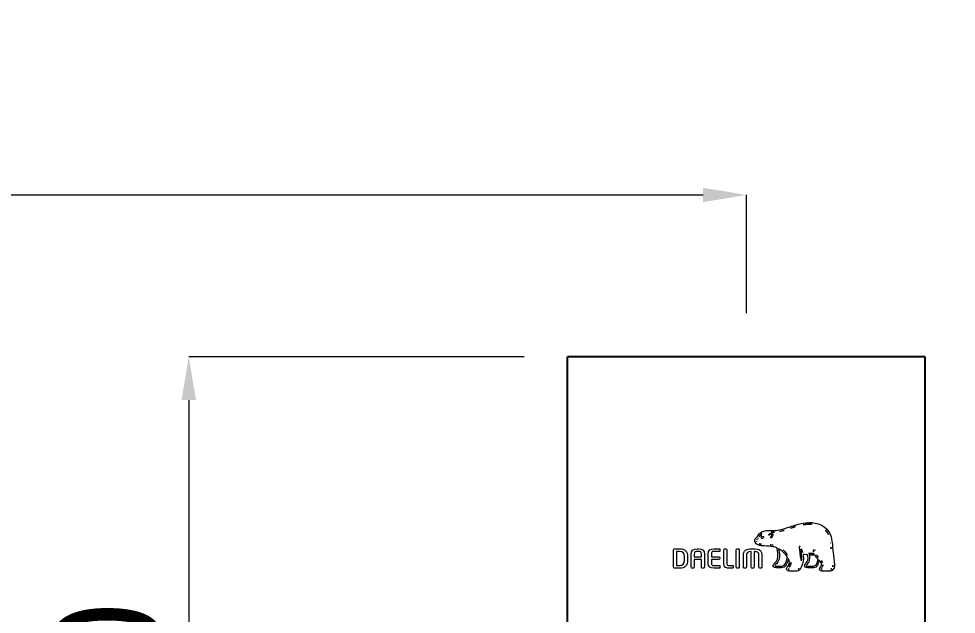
# Model space of a CAD drawing. Extents: x 16296680691 to 16296681342, y -37409617466 to -37409616989.
# Drawn here: x 16296681136.8 to 16296681223.3, y -37409617130.5 to -37409617075.6 of the extents above; entities that cross this region are included whole.
import ezdxf

# ---------------------------------------------------------------- set-up
doc = ezdxf.new("R2010")
doc.units = 0
doc.header["$LTSCALE"] = 10
doc.header["$MEASUREMENT"] = 0
doc.header["$PDMODE"] = 3
doc.header["$PDSIZE"] = -10
doc.layers.get('0').update_dxf_attribs({"linetype": 'CONTINUOUS'})
doc.layers.get('DEFPOINTS').update_dxf_attribs({"linetype": 'CONTINUOUS'})
doc.layers.add('1', color=7, linetype='CONTINUOUS')
doc.layers.add('레이어 1', color=7, linetype='CONTINUOUS', lineweight=0)
doc.styles.add('Daelim Dimension', font='')
doc.styles.get('Daelim Dimension').set_extended_font_data('NanumGothic')
doc.dimstyles.new('DEFAULT', dxfattribs={"dimscale": 2, "dimtxt": 2, "dimasz": 2, "dimexe": 0, "dimexo": 2, "dimgap": 1, "dimtad": 1, "dimdec": 1, "dimzin": 9, "dimdsep": 46, "dimtxsty": 'Daelim Dimension', "dimcen": 0.5, "dimclrd": 252, "dimclre": 252, "dimclrt": 3, "dimadec": 1, "dimazin": 0, "dimtfac": 1, "dimtdec": 1, "dimtix": 1, "dimtmove": 0, "dimatfit": 3, "dimfxl": 1, "dimtolj": 1, "dimtzin": 1, "dimlwd": 9, "dimlwe": 9, "dimarcsym": 0})

# ---------------------------------------------------------------- blocks, each defined once
blk = doc.blocks.new('*D6')
at = {"color": 5, "lineweight": 9, "transparency": 16777216}
for p, q in [((16296680790.515181, -37409617102.749153), (16296680790.515181, -37409617091.827492)), ((16296680794.515181, -37409617091.827492), (16296681199.94532, -37409617091.827492)), ((16296681203.94532, -37409617102.749153), (16296681203.94532, -37409617091.827492))]:
    blk.add_line(p, q, dxfattribs=at)
at = {"color": 5, "transparency": 16777216}
for points in [[(16296680794.515181, -37409617091.160828), (16296680794.515181, -37409617092.494164), (16296680790.515181, -37409617091.827492)], [(16296681199.94532, -37409617091.160828), (16296681199.94532, -37409617092.494164), (16296681203.94532, -37409617091.827492)]]:
    blk.add_solid(points, dxfattribs=at)
at = {"layer": 'DEFPOINTS', "color": 0, "transparency": 16777216}
for p in [(16296681203.94532, -37409617091.827492), (16296680790.515181, -37409617106.749153), (16296681203.94532, -37409617106.749153)]:
    blk.add_point(p, dxfattribs=at)
at = {"color": 7, "transparency": 16777216, "insert": (16296680997.230249, -37409617084.384003), "char_height": 10, "attachment_point": 5, "style": 'Daelim Dimension'}
blk.add_mtext('\\A1;440~590', dxfattribs=at)
blk = doc.blocks.new('*D7')
at = {"color": 5, "lineweight": 9, "transparency": 16777216}
for p, q in [((16296680728.407249, -37409617155.899147), (16296680728.407249, -37409617069.609711)), ((16296680732.407249, -37409617069.609711), (16296681262.053249, -37409617069.609711)), ((16296681266.053249, -37409617155.899147), (16296681266.053249, -37409617069.609711))]:
    blk.add_line(p, q, dxfattribs=at)
at = {"color": 5, "transparency": 16777216}
for points in [[(16296680732.407249, -37409617068.943047), (16296680732.407249, -37409617070.276367), (16296680728.407249, -37409617069.609711)], [(16296681262.053249, -37409617068.943047), (16296681262.053249, -37409617070.276367), (16296681266.053249, -37409617069.609711)]]:
    blk.add_solid(points, dxfattribs=at)
at = {"layer": 'DEFPOINTS', "color": 0, "transparency": 16777216}
for p in [(16296681266.053249, -37409617069.609711), (16296680728.407249, -37409617159.899147), (16296681266.053249, -37409617159.899147)]:
    blk.add_point(p, dxfattribs=at)
at = {"color": 7, "transparency": 16777216, "insert": (16296680997.230249, -37409617062.166222), "char_height": 10, "attachment_point": 5, "style": 'Daelim Dimension'}
blk.add_mtext('\\A1;640', dxfattribs=at)
blk = doc.blocks.new('*D11')
at = {"color": 5, "lineweight": 9, "transparency": 16777216}
for p, q in [((16296681183.44533, -37409617106.74917), (16296681152.47415, -37409617106.74917)), ((16296681152.47415, -37409617110.74917), (16296681152.47415, -37409617162.74917)), ((16296681262.05325, -37409617166.74917), (16296681152.47415, -37409617166.74917))]:
    blk.add_line(p, q, dxfattribs=at)
at = {"color": 5, "transparency": 16777216}
for points in [[(16296681151.80749, -37409617110.74917), (16296681153.14082, -37409617110.74917), (16296681152.47415, -37409617106.74917)], [(16296681151.80749, -37409617162.74917), (16296681153.14082, -37409617162.74917), (16296681152.47415, -37409617166.74917)]]:
    blk.add_solid(points, dxfattribs=at)
at = {"layer": 'DEFPOINTS', "color": 0, "transparency": 16777216}
for p in [(16296681187.44533, -37409617106.74917), (16296681152.47415, -37409617166.74917), (16296681266.05325, -37409617166.74917)]:
    blk.add_point(p, dxfattribs=at)
at = {"color": 7, "transparency": 16777216, "insert": (16296681145.03065, -37409617136.74916), "char_height": 10, "attachment_point": 5, "rotation": 90, "style": 'Daelim Dimension'}
blk.add_mtext('\\A1;60', dxfattribs=at)

msp = doc.modelspace()

# ---------------------------------------------------------------- linework, layer by layer
at = {"color": 7}
msp.add_line((16296681207.151199, -37409617126.226288), (16296681207.151199, -37409617126.226288), dxfattribs=at)
at = {"layer": '1'}
for p, q in [((16296681220.44532, -37409617106.749153), (16296681187.44532, -37409617106.749153)), ((16296681187.44532, -37409617158.684151), (16296681187.44532, -37409617106.749153)), ((16296681220.44532, -37409617158.684151), (16296681220.44532, -37409617106.749153))]:
    msp.add_line(p, q, dxfattribs=at)
at = {"layer": '레이어 1', "color": 7}
for points, knots in [([(16296681212.067711, -37409617125.852303), (16296681212.06752, -37409617125.85096), (16296681211.95705, -37409617124.883987), (16296681211.95705, -37409617124.883987), (16296681211.916149, -37409617124.595001), (16296681211.91025, -37409617124.440903), (16296681211.90493, -37409617124.304314), (16296681211.90493, -37409617124.304314), (16296681211.877581, -37409617123.922546), (16296681211.877581, -37409617123.922279), (16296681211.819389, -37409617123.399742), (16296681211.65027, -37409617122.977669), (16296681211.374689, -37409617122.669006), (16296681210.77939, -37409617122.00013), (16296681209.85009, -37409617121.993057), (16296681209.175051, -37409617122.104362), (16296681208.761061, -37409617122.172829), (16296681208.365351, -37409617122.307892), (16296681207.982771, -37409617122.438759), (16296681207.982771, -37409617122.438759), (16296681207.97044, -37409617122.443123), (16296681207.97044, -37409617122.443123), (16296681207.67136, -37409617122.545113), (16296681207.331961, -37409617122.661232), (16296681206.998911, -37409617122.732201), (16296681206.770081, -37409617122.78109), (16296681206.483509, -37409617122.783333), (16296681206.23037, -37409617122.784683), (16296681206.23037, -37409617122.784683), (16296681205.97982, -37409617122.787712), (16296681205.97982, -37409617122.787712), (16296681205.49839, -37409617122.799599), (16296681205.170481, -37409617122.966309), (16296681205.00485, -37409617123.282997), (16296681205.00485, -37409617123.282997), (16296681204.997391, -37409617123.296669), (16296681204.997391, -37409617123.296669), (16296681204.96999, -37409617123.344673), (16296681204.929359, -37409617123.385429), (16296681204.89299, -37409617123.421913), (16296681204.85289, -37409617123.462303), (16296681204.807711, -37409617123.507622), (16296681204.773199, -37409617123.566261), (16296681204.738569, -37409617123.624992), (16296681204.7211, -37409617123.684517), (16296681204.7211, -37409617123.742973), (16296681204.7211, -37409617123.792137), (16296681204.733431, -37409617123.840408), (16296681204.75819, -37409617123.886528), (16296681204.860531, -37409617124.079788), (16296681205.15247, -37409617124.18409), (16296681205.326679, -37409617124.196533), (16296681205.326679, -37409617124.196533), (16296681205.58313, -37409617124.212608), (16296681205.589251, -37409617124.21315), (16296681205.84565, -37409617124.227623), (16296681206.1968, -37409617124.247917), (16296681206.40181, -37409617124.284119), (16296681206.521681, -37409617124.305313), (16296681206.657909, -37409617124.348297), (16296681206.7834, -37409617124.407387), (16296681206.792339, -37409617124.439919), (16296681206.8575, -37409617124.729622), (16296681206.8575, -37409617125.085732), (16296681206.8575, -37409617125.085732), (16296681206.854731, -37409617125.198723), (16296681206.854731, -37409617125.198723), (16296681206.835831, -37409617125.574226), (16296681206.672119, -37409617125.705437), (16296681206.55216, -37409617125.801453), (16296681206.540001, -37409617125.811012), (16296681206.4331, -37409617125.899773), (16296681206.425409, -37409617126.006577), (16296681206.41996, -37409617126.067009), (16296681206.43725, -37409617126.12207), (16296681206.473949, -37409617126.161659), (16296681206.51372, -37409617126.204567), (16296681206.57419, -37409617126.226288), (16296681206.653351, -37409617126.226288), (16296681206.653351, -37409617126.226288), (16296681207.17428, -37409617126.226288), (16296681207.17428, -37409617126.226288), (16296681207.56419, -37409617126.226288), (16296681207.75708, -37409617125.80645), (16296681207.81576, -37409617125.413139), (16296681207.81576, -37409617125.413139), (16296681207.816971, -37409617125.357819), (16296681207.816971, -37409617125.357819), (16296681207.816971, -37409617125.357819), (16296681207.833059, -37409617125.385529), (16296681207.833059, -37409617125.385529), (16296681207.88306, -37409617125.496811), (16296681207.913151, -37409617125.629807), (16296681207.913151, -37409617125.730019), (16296681207.913151, -37409617125.870628), (16296681207.869619, -37409617125.993446), (16296681207.78693, -37409617126.084969), (16296681207.76606, -37409617126.105621), (16296681207.6618, -37409617126.213676), (16296681207.6618, -37409617126.321571), (16296681207.6618, -37409617126.321571), (16296681207.662729, -37409617126.339363), (16296681207.662729, -37409617126.339363), (16296681207.67753, -37409617126.466827), (16296681207.78067, -37409617126.523773), (16296681207.876499, -37409617126.523773), (16296681207.876499, -37409617126.523773), (16296681208.616791, -37409617126.523773), (16296681208.616791, -37409617126.523773), (16296681208.75042, -37409617126.523773), (16296681208.85692, -37409617126.4636), (16296681208.92535, -37409617126.35009), (16296681209.113741, -37409617126.037331), (16296681209.20919, -37409617125.697662), (16296681209.20919, -37409617125.340843), (16296681209.20919, -37409617125.229462), (16296681209.19869, -37409617125.110573), (16296681209.178129, -37409617124.987228), (16296681209.178129, -37409617124.987228), (16296681209.17635, -37409617124.977386), (16296681209.17635, -37409617124.977386), (16296681209.17635, -37409617124.977386), (16296681209.18618, -37409617124.979446), (16296681209.18618, -37409617124.979446), (16296681209.275249, -37409617124.996696), (16296681209.41853, -37409617125.021553), (16296681209.5956, -37409617125.040672), (16296681209.5956, -37409617125.040672), (16296681209.60075, -37409617125.041313), (16296681209.60075, -37409617125.041313), (16296681209.60075, -37409617125.041313), (16296681209.624571, -37409617125.176987), (16296681209.624571, -37409617125.176987), (16296681209.624571, -37409617125.176987), (16296681209.629801, -37409617125.209183), (16296681209.629801, -37409617125.209709), (16296681209.629801, -37409617125.209709), (16296681209.63686, -37409617125.32975), (16296681209.63686, -37409617125.32975), (16296681209.63686, -37409617125.617851), (16296681209.506001, -37409617125.743156), (16296681209.43565, -37409617125.810371), (16296681209.434669, -37409617125.811272), (16296681209.336519, -37409617125.911018), (16296681209.32589, -37409617125.999519), (16296681209.32589, -37409617125.999519), (16296681209.322491, -37409617126.026703), (16296681209.322491, -37409617126.026703), (16296681209.322491, -37409617126.054497), (16296681209.329639, -37409617126.109016), (16296681209.378269, -37409617126.159248), (16296681209.42108, -37409617126.20385), (16296681209.48736, -37409617126.226288), (16296681209.5755, -37409617126.226288), (16296681209.5755, -37409617126.226288), (16296681210.15221, -37409617126.226288), (16296681210.15221, -37409617126.226288), (16296681210.50247, -37409617126.226288), (16296681210.607901, -37409617125.780968), (16296681210.6504, -37409617125.53141), (16296681210.6504, -37409617125.53141), (16296681210.65237, -37409617125.505661), (16296681210.65237, -37409617125.505661), (16296681210.65237, -37409617125.505661), (16296681210.666229, -37409617125.524521), (16296681210.666229, -37409617125.524521), (16296681210.74699, -37409617125.627678), (16296681210.817829, -37409617125.742363), (16296681210.851919, -37409617125.81369), (16296681210.86985, -37409617125.850777), (16296681210.879499, -37409617125.891983), (16296681210.879499, -37409617125.933281), (16296681210.879499, -37409617125.933281), (16296681210.866449, -37409617126.016762), (16296681210.866449, -37409617126.016762), (16296681210.852949, -37409617126.06208), (16296681210.82202, -37409617126.103828), (16296681210.791771, -37409617126.144234), (16296681210.747379, -37409617126.201881), (16296681210.70162, -37409617126.261688), (16296681210.70162, -37409617126.334267), (16296681210.70162, -37409617126.334267), (16296681210.70591, -37409617126.374222), (16296681210.70591, -37409617126.374222), (16296681210.727011, -37409617126.470573), (16296681210.80509, -37409617126.523773), (16296681210.925619, -37409617126.523773), (16296681210.925619, -37409617126.523773), (16296681211.66663, -37409617126.523773), (16296681211.66663, -37409617126.523773), (16296681211.682899, -37409617126.523773), (16296681211.8277, -37409617126.520187), (16296681211.94113, -37409617126.397453), (16296681212.031679, -37409617126.299423), (16296681212.075661, -37409617126.164597), (16296681212.075661, -37409617125.985657), (16296681212.075661, -37409617125.985657), (16296681212.067789, -37409617125.852928), (16296681212.067711, -37409617125.852303)], [0, 0, 0, 0, 1, 1, 1, 2, 2, 2, 3, 3, 3, 4, 4, 4, 5, 5, 5, 6, 6, 6, 7, 7, 7, 8, 8, 8, 9, 9, 9, 10, 10, 10, 11, 11, 11, 12, 12, 12, 13, 13, 13, 14, 14, 14, 15, 15, 15, 16, 16, 16, 17, 17, 17, 18, 18, 18, 19, 19, 19, 20, 20, 20, 21, 21, 21, 22, 22, 22, 23, 23, 23, 24, 24, 24, 25, 25, 25, 26, 26, 26, 27, 27, 27, 28, 28, 28, 29, 29, 29, 30, 30, 30, 31, 31, 31, 32, 32, 32, 33, 33, 33, 34, 34, 34, 35, 35, 35, 36, 36, 36, 37, 37, 37, 38, 38, 38, 39, 39, 39, 40, 40, 40, 41, 41, 41, 42, 42, 42, 43, 43, 43, 44, 44, 44, 45, 45, 45, 46, 46, 46, 47, 47, 47, 48, 48, 48, 49, 49, 49, 50, 50, 50, 51, 51, 51, 52, 52, 52, 53, 53, 53, 54, 54, 54, 55, 55, 55, 56, 56, 56, 57, 57, 57, 58, 58, 58, 59, 59, 59, 60, 60, 60, 61, 61, 61, 62, 62, 62, 63, 63, 63, 64, 64, 64, 65, 65, 65, 66, 66, 66, 66]), ([(16296681205.314079, -37409617123.351547), (16296681205.314079, -37409617123.351547), (16296681205.421881, -37409617123.302849), (16296681205.55542, -37409617123.354332), (16296681205.55542, -37409617123.354332), (16296681205.57196, -37409617123.361397), (16296681205.550421, -37409617123.391869), (16296681205.48539, -37409617123.479286), (16296681205.421301, -37409617123.498154), (16296681205.421301, -37409617123.498154), (16296681205.421301, -37409617123.498154), (16296681205.374861, -37409617123.514503), (16296681205.348761, -37409617123.482857), (16296681205.296021, -37409617123.421013), (16296681205.29442, -37409617123.384987), (16296681205.29442, -37409617123.384987), (16296681205.29442, -37409617123.384987), (16296681205.28896, -37409617123.358261), (16296681205.314079, -37409617123.351547)], [0, 0, 0, 0, 1, 1, 1, 2, 2, 2, 3, 3, 3, 4, 4, 4, 5, 5, 5, 6, 6, 6, 6]), ([(16296681206.025459, -37409617123.153313), (16296681206.009319, -37409617123.170914), (16296681206.00807, -37409617123.200233), (16296681206.025459, -37409617123.215691), (16296681206.04208, -37409617123.230713), (16296681206.07091, -37409617123.226784), (16296681206.08699, -37409617123.209084), (16296681206.095579, -37409617123.200233), (16296681206.184071, -37409617123.0952), (16296681206.26041, -37409617123.148918), (16296681206.28829, -37409617123.168953), (16296681206.29982, -37409617123.197357), (16296681206.295719, -37409617123.2341), (16296681206.28919, -37409617123.293007), (16296681206.23811, -37409617123.359871), (16296681206.2024, -37409617123.382759), (16296681206.182421, -37409617123.394913), (16296681206.169241, -37409617123.421013), (16296681206.178711, -37409617123.442108), (16296681206.188101, -37409617123.463112), (16296681206.214821, -37409617123.469383), (16296681206.236271, -37409617123.459358), (16296681206.30018, -37409617123.428787), (16296681206.38077, -37409617123.326714), (16296681206.3918, -37409617123.231506), (16296681206.39913, -37409617123.165192), (16296681206.36937, -37409617123.111023), (16296681206.31636, -37409617123.074471), (16296681206.2024, -37409617122.993568), (16296681206.073231, -37409617123.101807), (16296681206.025459, -37409617123.153313)], [0, 0, 0, 0, 1, 1, 1, 2, 2, 2, 3, 3, 3, 4, 4, 4, 5, 5, 5, 6, 6, 6, 7, 7, 7, 8, 8, 8, 9, 9, 9, 10, 10, 10, 10]), ([(16296681206.01088, -37409617123.232231), (16296681206.01088, -37409617123.232231), (16296681206.01088, -37409617123.232231), (16296681206.01088, -37409617123.232231), (16296681206.01088, -37409617123.232231), (16296681206.01088, -37409617123.232231), (16296681206.01088, -37409617123.232231)], [0, 0, 0, 0, 1, 1, 1, 2, 2, 2, 2]), ([(16296681197.7721, -37409617124.46727), (16296681197.595869, -37409617124.46727), (16296681197.36727, -37409617124.478088), (16296681197.292299, -37409617124.49015), (16296681197.24542, -37409617124.498016), (16296681197.215361, -37409617124.533058), (16296681197.215361, -37409617124.579361), (16296681197.215361, -37409617124.579361), (16296681197.215361, -37409617126.156212), (16296681197.215361, -37409617126.156212), (16296681197.215361, -37409617126.204742), (16296681197.245701, -37409617126.238899), (16296681197.29458, -37409617126.245689), (16296681197.36548, -37409617126.257477), (16296681197.593349, -37409617126.268211), (16296681197.7721, -37409617126.268211), (16296681198.26416, -37409617126.268211), (16296681198.524151, -37409617126.010246), (16296681198.524151, -37409617125.522469), (16296681198.524151, -37409617125.522469), (16296681198.524151, -37409617125.212837), (16296681198.524151, -37409617125.212837), (16296681198.524151, -37409617124.72506), (16296681198.26416, -37409617124.46727), (16296681197.7721, -37409617124.46727)], [0, 0, 0, 0, 1, 1, 1, 2, 2, 2, 3, 3, 3, 4, 4, 4, 5, 5, 5, 6, 6, 6, 7, 7, 7, 8, 8, 8, 8]), ([(16296681199.530331, -37409617124.46727), (16296681199.530331, -37409617124.46727), (16296681199.39275, -37409617124.46727), (16296681199.39275, -37409617124.46727), (16296681199.01688, -37409617124.46727), (16296681198.8493, -37409617124.623596), (16296681198.8493, -37409617124.974358), (16296681198.8493, -37409617124.974358), (16296681198.8493, -37409617126.174278), (16296681198.8493, -37409617126.174278), (16296681198.8493, -37409617126.216469), (16296681198.883591, -37409617126.252197), (16296681198.924049, -37409617126.252197), (16296681198.924049, -37409617126.252197), (16296681199.055321, -37409617126.252197), (16296681199.055321, -37409617126.252197), (16296681199.101839, -37409617126.252197), (16296681199.12969, -37409617126.2127), (16296681199.12969, -37409617126.174278), (16296681199.12969, -37409617126.174278), (16296681199.12969, -37409617125.484749), (16296681199.12969, -37409617125.457848), (16296681199.12969, -37409617125.457848), (16296681199.7932, -37409617125.457848), (16296681199.7932, -37409617125.457848), (16296681199.7932, -37409617125.484749), (16296681199.7932, -37409617126.174278), (16296681199.7932, -37409617126.174278), (16296681199.7932, -37409617126.217262), (16296681199.827101, -37409617126.252197), (16296681199.86886, -37409617126.252197), (16296681199.86886, -37409617126.252197), (16296681199.99852, -37409617126.252197), (16296681199.99852, -37409617126.252197), (16296681200.04397, -37409617126.252197), (16296681200.07456, -37409617126.211899), (16296681200.07456, -37409617126.174278), (16296681200.07456, -37409617126.174278), (16296681200.07456, -37409617124.974358), (16296681200.07456, -37409617124.974358), (16296681200.07456, -37409617124.623596), (16296681199.906651, -37409617124.46727), (16296681199.530331, -37409617124.46727)], [0, 0, 0, 0, 1, 1, 1, 2, 2, 2, 3, 3, 3, 4, 4, 4, 5, 5, 5, 6, 6, 6, 7, 7, 7, 8, 8, 8, 9, 9, 9, 10, 10, 10, 11, 11, 11, 12, 12, 12, 13, 13, 13, 14, 14, 14, 14]), ([(16296681200.431141, -37409617124.925819), (16296681200.431141, -37409617124.925819), (16296681200.431141, -37409617125.809128), (16296681200.431141, -37409617125.809128), (16296681200.431141, -37409617126.118134), (16296681200.607639, -37409617126.268211), (16296681200.97081, -37409617126.268211), (16296681201.131121, -37409617126.268211), (16296681201.34931, -37409617126.265266), (16296681201.43655, -37409617126.257118), (16296681201.435301, -37409617126.257118), (16296681201.478861, -37409617126.252922), (16296681201.478861, -37409617126.252922), (16296681201.478861, -37409617126.252922), (16296681201.491461, -37409617126.251678), (16296681201.491461, -37409617126.251678), (16296681201.491461, -37409617126.251678), (16296681201.491461, -37409617126.015343), (16296681201.491461, -37409617126.015343), (16296681201.491461, -37409617126.015343), (16296681200.972799, -37409617126.015343), (16296681200.972799, -37409617126.015343), (16296681200.712959, -37409617126.015343), (16296681200.712959, -37409617125.942047), (16296681200.712959, -37409617125.809128), (16296681200.712959, -37409617125.809128), (16296681200.712959, -37409617125.481796), (16296681200.712959, -37409617125.45623), (16296681200.739651, -37409617125.45623), (16296681201.410139, -37409617125.45623), (16296681201.410139, -37409617125.45623), (16296681201.45405, -37409617125.45623), (16296681201.48982, -37409617125.421379), (16296681201.48982, -37409617125.378471), (16296681201.48982, -37409617125.378471), (16296681201.48982, -37409617125.290871), (16296681201.48982, -37409617125.290871), (16296681201.48982, -37409617125.247688), (16296681201.45405, -37409617125.212753), (16296681201.410139, -37409617125.212753), (16296681201.410139, -37409617125.212753), (16296681200.739651, -37409617125.212753), (16296681200.712959, -37409617125.212753), (16296681200.712959, -37409617125.187363), (16296681200.712959, -37409617124.925819), (16296681200.712959, -37409617124.925819), (16296681200.712959, -37409617124.793083), (16296681200.712959, -37409617124.719963), (16296681200.972799, -37409617124.719963), (16296681200.972799, -37409617124.719963), (16296681201.491261, -37409617124.722023), (16296681201.491261, -37409617124.722023), (16296681201.491261, -37409617124.722023), (16296681201.491261, -37409617124.487106), (16296681201.491261, -37409617124.487106), (16296681201.491261, -37409617124.487106), (16296681201.43626, -37409617124.481209), (16296681201.43626, -37409617124.481209), (16296681201.334249, -37409617124.472008), (16296681201.10038, -37409617124.46727), (16296681200.97081, -37409617124.46727), (16296681200.607639, -37409617124.46727), (16296681200.431141, -37409617124.617157), (16296681200.431141, -37409617124.925819)], [0, 0, 0, 0, 1, 1, 1, 2, 2, 2, 3, 3, 3, 4, 4, 4, 5, 5, 5, 6, 6, 6, 7, 7, 7, 8, 8, 8, 9, 9, 9, 10, 10, 10, 11, 11, 11, 12, 12, 12, 13, 13, 13, 14, 14, 14, 15, 15, 15, 16, 16, 16, 17, 17, 17, 18, 18, 18, 19, 19, 19, 20, 20, 20, 21, 21, 21, 21]), ([(16296681201.94174, -37409617124.483276), (16296681201.89834, -37409617124.483276), (16296681201.861561, -37409617124.519127), (16296681201.861561, -37409617124.561653), (16296681201.861561, -37409617124.561653), (16296681201.861561, -37409617125.809128), (16296681201.861561, -37409617125.809128), (16296681201.861561, -37409617126.215919), (16296681202.139191, -37409617126.268211), (16296681202.38089, -37409617126.268211), (16296681202.558229, -37409617126.268211), (16296681202.603729, -37409617126.260696), (16296681202.65624, -37409617126.251953), (16296681202.65624, -37409617126.251953), (16296681202.686859, -37409617126.247124), (16296681202.686859, -37409617126.247124), (16296681202.686411, -37409617126.247299), (16296681202.72739, -37409617126.242203), (16296681202.72739, -37409617126.242203), (16296681202.72739, -37409617126.242203), (16296681202.73955, -37409617126.240593), (16296681202.73955, -37409617126.240593), (16296681202.73955, -37409617126.240593), (16296681202.73955, -37409617126.015343), (16296681202.73955, -37409617126.015343), (16296681202.73955, -37409617126.015343), (16296681202.38357, -37409617126.015343), (16296681202.38357, -37409617126.015343), (16296681202.142771, -37409617126.015343), (16296681202.142771, -37409617125.924438), (16296681202.142771, -37409617125.83622), (16296681202.142771, -37409617125.83622), (16296681202.142771, -37409617124.561653), (16296681202.142771, -37409617124.561653), (16296681202.142771, -37409617124.519127), (16296681202.1063, -37409617124.483276), (16296681202.06303, -37409617124.483276), (16296681202.06303, -37409617124.483276), (16296681201.94174, -37409617124.483276), (16296681201.94174, -37409617124.483276)], [0, 0, 0, 0, 1, 1, 1, 2, 2, 2, 3, 3, 3, 4, 4, 4, 5, 5, 5, 6, 6, 6, 7, 7, 7, 8, 8, 8, 9, 9, 9, 10, 10, 10, 11, 11, 11, 12, 12, 12, 13, 13, 13, 13]), ([(16296681203.08757, -37409617124.483276), (16296681203.04073, -37409617124.483276), (16296681203.01276, -37409617124.52198), (16296681203.01276, -37409617124.559334), (16296681203.01276, -37409617124.559334), (16296681203.01276, -37409617126.174278), (16296681203.01276, -37409617126.174278), (16296681203.01276, -37409617126.217262), (16296681203.04637, -37409617126.252197), (16296681203.08757, -37409617126.252197), (16296681203.08757, -37409617126.252197), (16296681203.218611, -37409617126.252197), (16296681203.218611, -37409617126.252197), (16296681203.265539, -37409617126.252197), (16296681203.29356, -37409617126.2127), (16296681203.29356, -37409617126.174278), (16296681203.29356, -37409617126.174278), (16296681203.29356, -37409617124.559334), (16296681203.29356, -37409617124.559334), (16296681203.29356, -37409617124.516701), (16296681203.260719, -37409617124.483276), (16296681203.218611, -37409617124.483276), (16296681203.218611, -37409617124.483276), (16296681203.08757, -37409617124.483276), (16296681203.08757, -37409617124.483276)], [0, 0, 0, 0, 1, 1, 1, 2, 2, 2, 3, 3, 3, 4, 4, 4, 5, 5, 5, 6, 6, 6, 7, 7, 7, 8, 8, 8, 8]), ([(16296681203.671261, -37409617125.18029), (16296681203.671261, -37409617125.18029), (16296681203.671261, -37409617126.174278), (16296681203.671261, -37409617126.174278), (16296681203.671261, -37409617126.217262), (16296681203.70505, -37409617126.252197), (16296681203.746519, -37409617126.252197), (16296681203.746519, -37409617126.252197), (16296681203.87953, -37409617126.252197), (16296681203.87953, -37409617126.252197), (16296681203.92646, -37409617126.252197), (16296681203.954519, -37409617126.2127), (16296681203.954519, -37409617126.174278), (16296681203.954519, -37409617126.174278), (16296681203.954519, -37409617125.20488), (16296681203.954519, -37409617125.20488), (16296681203.954519, -37409617124.777443), (16296681204.02702, -37409617124.73587), (16296681204.388491, -37409617124.734894), (16296681204.388491, -37409617124.761169), (16296681204.388491, -37409617126.174278), (16296681204.388491, -37409617126.174278), (16296681204.388491, -37409617126.218872), (16296681204.42058, -37409617126.252197), (16296681204.463131, -37409617126.252197), (16296681204.463131, -37409617126.252197), (16296681204.593809, -37409617126.252197), (16296681204.593809, -37409617126.252197), (16296681204.64056, -37409617126.252197), (16296681204.668539, -37409617126.2127), (16296681204.668539, -37409617126.174278), (16296681204.668539, -37409617126.174278), (16296681204.668539, -37409617124.765549), (16296681204.668539, -37409617124.737663), (16296681204.83766, -37409617124.738281), (16296681204.95645, -37409617124.752243), (16296681205.02076, -37409617124.816513), (16296681205.08852, -37409617124.884163), (16296681205.101749, -37409617125.010384), (16296681205.101749, -37409617125.20488), (16296681205.101749, -37409617125.20488), (16296681205.101749, -37409617126.174278), (16296681205.101749, -37409617126.174278), (16296681205.101749, -37409617126.216469), (16296681205.136299, -37409617126.252197), (16296681205.177139, -37409617126.252197), (16296681205.177139, -37409617126.252197), (16296681205.31077, -37409617126.252197), (16296681205.31077, -37409617126.252197), (16296681205.357121, -37409617126.252197), (16296681205.385771, -37409617126.2118), (16296681205.385771, -37409617126.174278), (16296681205.385771, -37409617126.174278), (16296681205.385771, -37409617125.18029), (16296681205.385771, -37409617125.18029), (16296681205.385771, -37409617124.577843), (16296681205.172131, -37409617124.475761), (16296681204.530081, -37409617124.475761), (16296681203.8857, -37409617124.475761), (16296681203.671261, -37409617124.577843), (16296681203.671261, -37409617125.18029)], [0, 0, 0, 0, 1, 1, 1, 2, 2, 2, 3, 3, 3, 4, 4, 4, 5, 5, 5, 6, 6, 6, 7, 7, 7, 8, 8, 8, 9, 9, 9, 10, 10, 10, 11, 11, 11, 12, 12, 12, 13, 13, 13, 14, 14, 14, 15, 15, 15, 16, 16, 16, 17, 17, 17, 18, 18, 18, 19, 19, 19, 20, 20, 20, 20]), ([(16296681207.17428, -37409617126.08783), (16296681207.17428, -37409617126.08783), (16296681206.653351, -37409617126.08783), (16296681206.653351, -37409617126.08783), (16296681206.614281, -37409617126.08783), (16296681206.572269, -37409617126.055656), (16296681206.572269, -37409617126.008102), (16296681206.572269, -37409617125.979233), (16296681206.596491, -37409617125.943466), (16296681206.64065, -37409617125.907982), (16296681206.772499, -37409617125.802963), (16296681206.972269, -37409617125.644028), (16296681206.9939, -37409617125.205231), (16296681206.9939, -37409617125.205231), (16296681206.996889, -37409617125.085548), (16296681206.996889, -37409617125.085548), (16296681206.996889, -37409617124.898918), (16296681206.954121, -37409617124.673576), (16296681206.913549, -37409617124.472191), (16296681206.913549, -37409617124.472191), (16296681206.906931, -37409617124.45163), (16296681206.906931, -37409617124.45163), (16296681206.906931, -37409617124.45163), (16296681206.924009, -37409617124.464943), (16296681206.924009, -37409617124.464943), (16296681207.001671, -37409617124.512756), (16296681207.427151, -37409617124.801117), (16296681207.729111, -37409617125.22715), (16296681207.704069, -37409617125.428787), (16296681207.59037, -37409617126.08783), (16296681207.17428, -37409617126.08783)], [0, 0, 0, 0, 1, 1, 1, 2, 2, 2, 3, 3, 3, 4, 4, 4, 5, 5, 5, 6, 6, 6, 7, 7, 7, 8, 8, 8, 9, 9, 9, 10, 10, 10, 10]), ([(16296681208.81665, -37409617124.317627), (16296681208.826851, -37409617124.335243), (16296681209.066669, -37409617124.755363), (16296681209.066669, -37409617125.31179), (16296681209.066669, -37409617125.655037), (16296681208.976471, -37409617125.978867), (16296681208.798599, -37409617126.274208)], [24, 24, 24, 24, 25, 25, 25, 26, 26, 26, 26]), ([(16296681198.24379, -37409617125.522469), (16296681198.24379, -37409617125.860527), (16296681198.08955, -37409617126.025002), (16296681197.7721, -37409617126.025002), (16296681197.7721, -37409617126.025002), (16296681197.554911, -37409617126.020981), (16296681197.49831, -37409617126.019989), (16296681197.49831, -37409617126.019989), (16296681197.49831, -37409617124.723808), (16296681197.49831, -37409617124.723808), (16296681197.6108, -37409617124.712631), (16296681197.77067, -37409617124.710762), (16296681197.772249, -37409617124.710762), (16296681198.09831, -37409617124.710762), (16296681198.24379, -37409617124.865662), (16296681198.24379, -37409617125.212837), (16296681198.24379, -37409617125.212837), (16296681198.24379, -37409617125.522469), (16296681198.24379, -37409617125.522469)], [0, 0, 0, 0, 1, 1, 1, 2, 2, 2, 3, 3, 3, 4, 4, 4, 5, 5, 5, 6, 6, 6, 6]), ([(16296681199.7932, -37409617125.210953), (16296681199.7932, -37409617125.210953), (16296681199.12969, -37409617125.210953), (16296681199.12969, -37409617125.210953), (16296681199.12969, -37409617125.186287), (16296681199.12969, -37409617124.974358), (16296681199.12969, -37409617124.974358), (16296681199.12969, -37409617124.75312), (16296681199.19545, -37409617124.715584), (16296681199.39275, -37409617124.715584), (16296681199.39275, -37409617124.715584), (16296681199.530331, -37409617124.715584), (16296681199.530331, -37409617124.715584), (16296681199.72752, -37409617124.715584), (16296681199.7932, -37409617124.75312), (16296681199.7932, -37409617124.974358), (16296681199.7932, -37409617124.974358), (16296681199.7932, -37409617125.186287), (16296681199.7932, -37409617125.210953)], [0, 0, 0, 0, 1, 1, 1, 2, 2, 2, 3, 3, 3, 4, 4, 4, 5, 5, 5, 6, 6, 6, 6]), ([(16296681210.15221, -37409617126.08783), (16296681210.15221, -37409617126.08783), (16296681209.558729, -37409617126.08783), (16296681209.558729, -37409617126.08783), (16296681209.514851, -37409617126.08783), (16296681209.480169, -37409617126.052788), (16296681209.480169, -37409617126.008102), (16296681209.480169, -37409617125.976913), (16296681209.50725, -37409617125.937218), (16296681209.53286, -37409617125.90995), (16296681209.65358, -37409617125.79438), (16296681209.77706, -37409617125.635277), (16296681209.77706, -37409617125.333237), (16296681209.77706, -37409617125.333237), (16296681209.769421, -37409617125.196022), (16296681209.769421, -37409617125.195503), (16296681209.769421, -37409617125.195503), (16296681209.747601, -37409617125.062042), (16296681209.747601, -37409617125.062042), (16296681209.747601, -37409617125.062042), (16296681209.74609, -37409617125.053627), (16296681209.74609, -37409617125.053627), (16296681209.74609, -37409617125.053627), (16296681209.754841, -37409617125.054268), (16296681209.754841, -37409617125.054268), (16296681209.865511, -37409617125.062218), (16296681210.080839, -37409617125.074203), (16296681210.286421, -37409617125.064453), (16296681210.338619, -37409617125.147499), (16296681210.422741, -37409617125.254311), (16296681210.545561, -37409617125.396606), (16296681210.539921, -37409617125.467407), (16296681210.481291, -37409617126.08783), (16296681210.15221, -37409617126.08783)], [0, 0, 0, 0, 1, 1, 1, 2, 2, 2, 3, 3, 3, 4, 4, 4, 5, 5, 5, 6, 6, 6, 7, 7, 7, 8, 8, 8, 9, 9, 9, 10, 10, 10, 11, 11, 11, 11]), ([(16296681207.899651, -37409617126.37664), (16296681207.87587, -37409617126.37664), (16296681207.82626, -37409617126.359917), (16296681207.82626, -37409617126.308067), (16296681207.82626, -37409617126.279472), (16296681207.85276, -37409617126.232552), (16296681207.896931, -37409617126.183113)], [28, 28, 28, 28, 29, 29, 29, 30, 30, 30, 30]), ([(16296681210.879101, -37409617126.35688), (16296681210.868059, -37409617126.346069), (16296681210.86269, -37409617126.32962), (16296681210.86269, -37409617126.309242), (16296681210.86269, -37409617126.268211), (16296681210.892639, -37409617126.230492), (16296681210.924459, -37409617126.190453)], [3, 3, 3, 3, 4, 4, 4, 5, 5, 5, 5])]:
    msp.add_open_spline(points, degree=3, knots=knots, dxfattribs=at)
for points in [[(16296681207.030279, -37409617122.876007), (16296681207.37451, -37409617122.802017), (16296681207.719839, -37409617122.684029), (16296681208.024611, -37409617122.580162)], [(16296681208.024611, -37409617122.580162), (16296681208.024611, -37409617122.580162), (16296681208.034361, -37409617122.57695), (16296681208.034361, -37409617122.57695)], [(16296681208.034361, -37409617122.57695), (16296681208.411289, -37409617122.448051), (16296681208.8011, -37409617122.314774), (16296681209.199579, -37409617122.249893)], [(16296681209.199579, -37409617122.249893), (16296681209.837311, -37409617122.144318), (16296681210.71306, -37409617122.147797), (16296681211.26403, -37409617122.76635)], [(16296681211.26403, -37409617122.76635), (16296681211.5187, -37409617123.052742), (16296681211.67557, -37409617123.446571), (16296681211.729561, -37409617123.937218)], [(16296681204.889271, -37409617123.817787), (16296681204.8592, -37409617123.761917), (16296681204.862591, -37409617123.705254), (16296681204.900311, -37409617123.640091)], [(16296681204.900311, -37409617123.640091), (16296681204.924049, -37409617123.600769), (16296681204.956631, -37409617123.566978), (16296681204.99761, -37409617123.525864)], [(16296681204.99761, -37409617123.525864), (16296681205.042931, -37409617123.480011), (16296681205.08954, -37409617123.432541), (16296681205.125839, -37409617123.369972)], [(16296681205.125839, -37409617123.369972), (16296681205.125839, -37409617123.369972), (16296681205.13625, -37409617123.350403), (16296681205.13625, -37409617123.350403)], [(16296681205.13625, -37409617123.350403), (16296681205.27475, -37409617123.085457), (16296681205.56007, -37409617122.945557), (16296681205.9846, -37409617122.934303)], [(16296681205.9846, -37409617122.934303), (16296681205.9846, -37409617122.934303), (16296681206.22403, -37409617122.931633), (16296681206.22403, -37409617122.931633)], [(16296681206.22403, -37409617122.931633), (16296681206.48691, -37409617122.93029), (16296681206.785191, -37409617122.928757), (16296681207.030279, -37409617122.876007)], [(16296681205.33593, -37409617124.050461), (16296681205.194389, -37409617124.03965), (16296681204.96047, -37409617123.952599), (16296681204.889271, -37409617123.817787)], [(16296681205.611731, -37409617124.066833), (16296681205.611731, -37409617124.066833), (16296681205.33593, -37409617124.050461), (16296681205.33593, -37409617124.050461)], [(16296681206.428011, -37409617124.138947), (16296681206.22242, -37409617124.10302), (16296681205.88459, -37409617124.083), (16296681205.611731, -37409617124.066833)], [(16296681207.73674, -37409617124.988121), (16296681207.459921, -37409617124.657829), (16296681207.00812, -37409617124.242203), (16296681206.428011, -37409617124.138947)], [(16296681208.804239, -37409617124.273659), (16296681208.804239, -37409617124.273659), (16296681208.81665, -37409617124.317627), (16296681208.81665, -37409617124.317627)], [(16296681208.80611, -37409617124.257301), (16296681208.80611, -37409617124.257301), (16296681208.804239, -37409617124.273659), (16296681208.804239, -37409617124.273659)], [(16296681208.83149, -37409617124.22271), (16296681208.82819, -37409617124.227623), (16296681208.821301, -37409617124.236923), (16296681208.80611, -37409617124.257301)], [(16296681208.87565, -37409617124.216179), (16296681208.87565, -37409617124.216179), (16296681208.836321, -37409617124.222076), (16296681208.83149, -37409617124.22271)], [(16296681208.918909, -37409617124.251503), (16296681208.908449, -37409617124.234154), (16296681208.891741, -37409617124.220833), (16296681208.87565, -37409617124.216179)], [(16296681209.142469, -37409617124.816513), (16296681209.059429, -37409617124.482384), (16296681208.92473, -37409617124.260872), (16296681208.918909, -37409617124.251503)], [(16296681210.16151, -37409617124.569168), (16296681210.148769, -37409617124.583214), (16296681210.14167, -37409617124.604118), (16296681210.14167, -37409617124.628166)], [(16296681210.2096, -37409617124.546562), (16296681210.2096, -37409617124.546562), (16296681210.162531, -37409617124.569168), (16296681210.16151, -37409617124.569168)], [(16296681210.267521, -37409617124.624947), (16296681210.26453, -37409617124.575249), (16296681210.24155, -37409617124.545219), (16296681210.2096, -37409617124.546562)], [(16296681211.72562, -37409617123.933907), (16296681211.73, -37409617123.943642), (16296681211.734119, -37409617123.998711), (16296681211.756821, -37409617124.310837)], [(16296681211.729561, -37409617123.937218), (16296681211.729561, -37409617123.937218), (16296681211.727501, -37409617123.935608), (16296681211.72562, -37409617123.933907)], [(16296681211.756821, -37409617124.310837), (16296681211.76334, -37409617124.46093), (16296681211.770229, -37409617124.616096), (16296681211.809469, -37409617124.904007)], [(16296681207.896931, -37409617126.183113), (16296681208.19578, -37409617125.850327), (16296681208.023359, -37409617125.330551), (16296681207.73674, -37409617124.988121)], [(16296681210.20204, -37409617124.918571), (16296681209.735001, -37409617124.93708), (16296681209.27713, -37409617124.848953), (16296681209.142469, -37409617124.816513)], [(16296681210.14167, -37409617124.628166), (16296681210.14167, -37409617124.628166), (16296681210.142071, -37409617124.63665), (16296681210.142071, -37409617124.636749)], [(16296681210.142071, -37409617124.636749), (16296681210.1485, -37409617124.72747), (16296681210.170139, -37409617124.816513), (16296681210.20817, -37409617124.90892)], [(16296681210.20817, -37409617124.90892), (16296681210.20817, -37409617124.90892), (16296681210.21188, -37409617124.918228), (16296681210.21188, -37409617124.918228)], [(16296681210.21188, -37409617124.918228), (16296681210.21188, -37409617124.918228), (16296681210.20204, -37409617124.918571), (16296681210.20204, -37409617124.918571)], [(16296681210.60714, -37409617125.240013), (16296681210.44656, -37409617125.061073), (16296681210.280609, -37409617124.875938), (16296681210.267521, -37409617124.624947)], [(16296681210.648979, -37409617125.286392), (16296681210.648979, -37409617125.286392), (16296681210.60714, -37409617125.240463), (16296681210.60714, -37409617125.240013)], [(16296681210.98587, -37409617125.750221), (16296681210.89996, -37409617125.567963), (16296681210.772511, -37409617125.424767), (16296681210.648979, -37409617125.286392)], [(16296681211.809469, -37409617124.904007), (16296681211.809469, -37409617124.904007), (16296681211.92066, -37409617125.866867), (16296681211.92066, -37409617125.866867)], [(16296681208.798599, -37409617126.274208), (16296681208.7561, -37409617126.345093), (16296681208.7001, -37409617126.37664), (16296681208.616791, -37409617126.37664)], [(16296681210.924459, -37409617126.190453), (16296681210.95396, -37409617126.15255), (16296681210.981979, -37409617126.116623), (16296681210.997669, -37409617126.072456)], [(16296681210.997669, -37409617126.072456), (16296681211.037491, -37409617125.965286), (16296681211.033421, -37409617125.85096), (16296681210.98587, -37409617125.750221)], [(16296681211.834, -37409617126.295921), (16296681211.76174, -37409617126.375923), (16296681211.670919, -37409617126.37664), (16296681211.66699, -37409617126.37664)], [(16296681211.92728, -37409617125.983879), (16296681211.92728, -37409617126.12207), (16296681211.89599, -37409617126.227089), (16296681211.834, -37409617126.295921)], [(16296681211.92066, -37409617125.866867), (16296681211.92066, -37409617125.866867), (16296681211.92728, -37409617125.983879), (16296681211.92728, -37409617125.983879)], [(16296681208.616791, -37409617126.37664), (16296681208.616791, -37409617126.37664), (16296681207.899651, -37409617126.37664), (16296681207.899651, -37409617126.37664)], [(16296681210.93948, -37409617126.37664), (16296681210.91275, -37409617126.37664), (16296681210.89233, -37409617126.369942), (16296681210.879101, -37409617126.35688)], [(16296681211.66699, -37409617126.37664), (16296681211.66699, -37409617126.37664), (16296681210.93948, -37409617126.37664), (16296681210.93948, -37409617126.37664)]]:
    msp.add_open_spline(points, degree=3, dxfattribs=at)

# ---------------------------------------------------------------- dimensions: what is measured, and where the dimension line sits
at = {"color": 7}
for base, p1, p2, text, picture, middle in [((16296681266.053249, -37409617069.609711), (16296680728.407249, -37409617159.899147), (16296681266.053249, -37409617159.899147), '640', '*D7', (16296680997.230249, -37409617062.166222)), ((16296681203.94532, -37409617091.827492), (16296680790.515181, -37409617106.749153), (16296681203.94532, -37409617106.749153), '440~590', '*D6', (16296680997.230249, -37409617084.384003))]:
    dim = msp.add_linear_dim(base=base, p1=p1, p2=p2, text=text, dimstyle='DEFAULT', override={"dimtxt": 5, "dimclrd": 5, "dimclre": 5, "dimclrt": 7}, dxfattribs=at)
    dim.commit()
    dim.dimension.update_dxf_attribs({"geometry": picture, "text_midpoint": middle})
dim = msp.add_linear_dim(base=(16296681152.47415, -37409617166.749168), p1=(16296681187.44532, -37409617106.749153), p2=(16296681266.053249, -37409617166.749153), angle=90, dimstyle='DEFAULT', override={"dimtxt": 5, "dimclrd": 5, "dimclre": 5, "dimclrt": 7}, dxfattribs=at)
dim.commit()
dim.dimension.update_dxf_attribs({"geometry": '*D11', "text_midpoint": (16296681145.030649, -37409617136.749161)})

doc.saveas('drawing.dxf')
